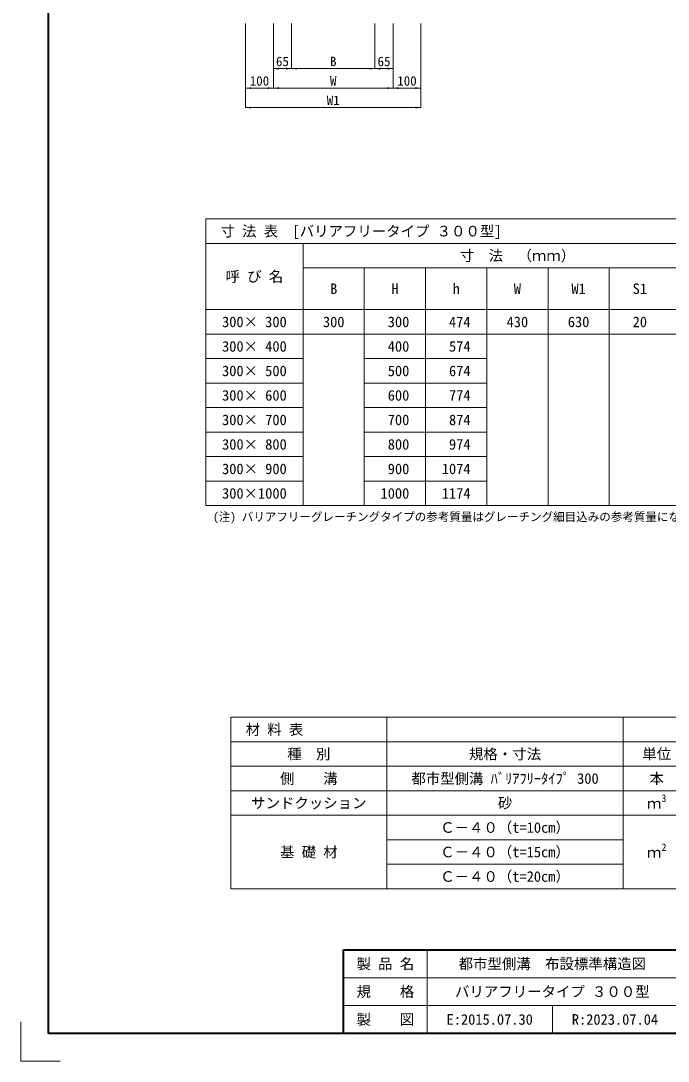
# Model space of a CAD drawing. Units: millimetres at full size, sheet at 1:20. Extents: x 62447 to 85128, y -7246 to 532.
# Drawn here: x 62447 to 64773, y -7246 to -3508 of the extents above; entities that cross this region are included whole.
import ezdxf
from ezdxf.enums import TextEntityAlignment as Align

# ---------------------------------------------------------------- set-up
doc = ezdxf.new("R2010")
doc.units = ezdxf.units.MM
doc.header["$LTSCALE"] = 20
for name, color, linetype, lineweight in [('Defpoints_2', 8, 'Continuous', 0), ('図枠', 7, 'Continuous', 5), ('寸法・材料表', 7, 'Continuous', 13), ('寸法線', 7, 'Continuous', 9)]:
    doc.layers.add(name, color=color, linetype=linetype, lineweight=lineweight)
doc.styles.add('ＭＳ ゴシック', font='')
doc.styles.get('ＭＳ ゴシック').set_extended_font_data('MS Gothic')

# ---------------------------------------------------------------- blocks, each defined once
blk = doc.blocks.new('filled_arrow')
at = {"color": 0, "linetype": 'Continuous', "lineweight": -2}
blk.add_solid([(7.5, 1.25), (0, 0), (7.5, -1.25)], dxfattribs=at)

msp = doc.modelspace()

# ---------------------------------------------------------------- linework, layer by layer
at = {"layer": 'Defpoints_2'}
for p, q in [((63111.56, -4219.57), (65742.76, -4219.57)), ((63111.56, -4219.57), (63111.56, -4307.57)), ((63461.56, -4633.57), (63681.56, -4633.57)), ((64121.56, -4633.57), (65002.76, -4633.57)), ((63202.16, -6010.07), (65652.16, -6010.07)), ((63202.16, -6010.07), (63202.16, -6098.07)), ((63762.16, -6010.07), (63762.16, -6098.07)), ((64612.16, -6010.07), (64612.16, -6098.07))]:
    msp.add_line(p, q, dxfattribs=at)
at = {"layer": 'Defpoints_2', "color": 1, "lineweight": 13}
for p, q in [((62447.16, -7104.15), (62447.16, -7245.57)), ((62447.16, -7245.57), (62588.58, -7245.57))]:
    msp.add_line(p, q, dxfattribs=at)
at = {"layer": '図枠', "lineweight": 40}
for p, q in [((62547.16, -7145.57), (62547.16, -1645.57)), ((63607.16, -6845.57), (66307.16, -6845.57)), ((63607.16, -7145.57), (63607.16, -6845.57)), ((66307.16, -7145.57), (62547.16, -7145.57))]:
    msp.add_line(p, q, dxfattribs=at)
at = {"layer": '図枠', "lineweight": 13}
for p, q in [((63907.16, -7145.57), (63907.16, -6845.57)), ((63607.16, -6945.57), (65407.16, -6945.57)), ((63607.16, -7045.57), (65407.16, -7045.57)), ((64357.16, -7145.57), (64357.16, -7045.57))]:
    msp.add_line(p, q, dxfattribs=at)
at = {"layer": '寸法・材料表'}
for p, q in [((63111.56, -4307.57), (65742.76, -4307.57)), ((63111.56, -4307.57), (63111.56, -5249.57)), ((63461.56, -4307.57), (63461.56, -5249.57)), ((63461.56, -4395.57), (65742.76, -4395.57)), ((63681.56, -4395.57), (63681.56, -5249.57)), ((63901.56, -4395.57), (63901.56, -5249.57)), ((64121.56, -4395.57), (64121.56, -5249.57)), ((64341.56, -4395.57), (64341.56, -5249.57)), ((64561.56, -4395.57), (64561.56, -5249.57)), ((63111.56, -4545.57), (65742.76, -4545.57)), ((63111.56, -4633.57), (63461.56, -4633.57)), ((63681.56, -4633.57), (64121.56, -4633.57)), ((63111.56, -4721.57), (63461.56, -4721.57)), ((63681.56, -4721.57), (64121.56, -4721.57)), ((63111.56, -4809.57), (63461.56, -4809.57)), ((63681.56, -4809.57), (64121.56, -4809.57)), ((63111.56, -4897.57), (63461.56, -4897.57)), ((63681.56, -4897.57), (64121.56, -4897.57)), ((63111.56, -4985.57), (63461.56, -4985.57)), ((63681.56, -4985.57), (64121.56, -4985.57)), ((63111.56, -5073.57), (63461.56, -5073.57)), ((63681.56, -5073.57), (64121.56, -5073.57)), ((63111.56, -5161.57), (63461.56, -5161.57)), ((63681.56, -5161.57), (64121.56, -5161.57)), ((63111.56, -5249.57), (65742.76, -5249.57)), ((63202.16, -6098.07), (65652.16, -6098.07)), ((63202.16, -6098.07), (63202.16, -6626.07)), ((63762.16, -6098.07), (63762.16, -6626.07)), ((64612.16, -6098.07), (64612.16, -6626.07)), ((63202.16, -6186.07), (65652.16, -6186.07)), ((63202.16, -6274.07), (65652.16, -6274.07)), ((63202.16, -6362.07), (65652.16, -6362.07)), ((63762.16, -6450.07), (64612.16, -6450.07)), ((63762.16, -6538.07), (64612.16, -6538.07)), ((63202.16, -6626.07), (65652.16, -6626.07))]:
    msp.add_line(p, q, dxfattribs=at)
at = {"layer": '寸法線'}
for p, q in [((63254.8, -3517.94), (63254.8, -3749.73)), ((63254.8, -3517.94), (63254.8, -3819.73)), ((63354.8, -3517.94), (63354.8, -3679.73)), ((63354.8, -3517.94), (63354.8, -3749.73)), ((63354.8, -3517.94), (63354.8, -3749.73)), ((63419.8, -3517.94), (63419.8, -3679.73)), ((63419.8, -3517.94), (63419.8, -3679.73)), ((63719.8, -3517.94), (63719.8, -3679.73)), ((63719.8, -3517.94), (63719.8, -3679.73)), ((63784.8, -3517.94), (63784.8, -3679.73)), ((63784.8, -3517.94), (63784.8, -3749.73)), ((63784.8, -3517.94), (63784.8, -3749.73)), ((63884.8, -3517.94), (63884.8, -3749.73)), ((63884.8, -3517.94), (63884.8, -3819.73)), ((63354.8, -3679.73), (63419.8, -3679.73)), ((63419.8, -3679.73), (63719.8, -3679.73)), ((63719.8, -3679.73), (63784.8, -3679.73)), ((63354.8, -3749.73), (63254.8, -3749.73)), ((63354.8, -3749.73), (63784.8, -3749.73)), ((63784.8, -3749.73), (63884.8, -3749.73)), ((63254.8, -3819.73), (63884.8, -3819.73))]:
    msp.add_line(p, q, dxfattribs=at)

# ---------------------------------------------------------------- block references
at = {"layer": '寸法線', "xscale": 2.67, "yscale": 2.67}
for p in [(63354.8, -3679.73), (63419.8, -3679.73), (63719.8, -3679.73), (63254.8, -3749.73), (63354.8, -3749.73), (63784.8, -3749.73), (63254.8, -3819.73)]:
    msp.add_blockref('filled_arrow', p, dxfattribs=at)
at = {"layer": '寸法線', "xscale": 2.67, "yscale": 2.67, "rotation": 180}
for p in [(63419.8, -3679.73), (63719.8, -3679.73), (63784.8, -3679.73), (63354.8, -3749.73), (63784.8, -3749.73), (63884.8, -3749.73), (63884.8, -3819.73)]:
    msp.add_blockref('filled_arrow', p, dxfattribs=at)

# ---------------------------------------------------------------- texts
at = {"layer": '図枠', "style": 'ＭＳ ゴシック'}
for s, p in [('製 品 名', (63757.16, -6895.57)), ('都市型側溝\u3000布設標準構造図', (64357.16, -6895.57)), ('規\u3000\u3000格', (63757.16, -6995.57)), ('バリアフリータイプ ３００型', (64357.16, -6995.57)), ('製\u3000\u3000図', (63757.16, -7095.57)), ('E:2015.07.30', (64132.16, -7095.57)), ('R:2023.07.04', (64582.16, -7095.57))]:
    msp.add_text(s, height=37.98, dxfattribs=at).set_placement(p, align=Align.MIDDLE_CENTER)
at = {"layer": '寸法・材料表', "style": 'ＭＳ ゴシック'}
for s, p in [('\u3000寸 法 表\u3000[バリアフリータイプ ３００型]', (63112.76, -4263.57)), ('\u3000材 料 表', (63203.36, -6054.07))]:
    msp.add_text(s, height=37.98, dxfattribs=at).set_placement(p, align=Align.MIDDLE_LEFT)
for s, p in [('寸\u3000法\u3000（ｍｍ）', (64232.16, -4351.57)), ('呼 び 名', (63286.56, -4426.57)), ('B', (63571.56, -4470.57)), ('H', (63791.56, -4470.57)), ('h', (64011.56, -4470.57)), ('W', (64231.56, -4470.57)), ('W1', (64451.56, -4470.57)), ('S1', (64671.56, -4470.57)), ('300× 300', (63286.56, -4589.57)), ('300', (63571.56, -4589.57)), (' 300', (63791.56, -4589.57)), (' 474', (64011.56, -4589.57)), ('430', (64231.56, -4589.57)), ('630', (64451.56, -4589.57)), ('20', (64671.56, -4589.57)), ('300× 400', (63286.56, -4677.57)), (' 400', (63791.56, -4677.57)), (' 574', (64011.56, -4677.57)), ('300× 500', (63286.56, -4765.57)), (' 500', (63791.56, -4765.57)), (' 674', (64011.56, -4765.57)), ('300× 600', (63286.56, -4853.57)), (' 600', (63791.56, -4853.57)), (' 774', (64011.56, -4853.57)), ('300× 700', (63286.56, -4941.57)), (' 700', (63791.56, -4941.57)), (' 874', (64011.56, -4941.57)), ('300× 800', (63286.56, -5029.57)), (' 800', (63791.56, -5029.57)), (' 974', (64011.56, -5029.57)), ('300× 900', (63286.56, -5117.57)), (' 900', (63791.56, -5117.57)), ('1074', (64011.56, -5117.57)), ('300×1000', (63286.56, -5205.57)), ('1000', (63791.56, -5205.57)), ('1174', (64011.56, -5205.57)), ('種\u3000別', (63482.16, -6142.07)), ('規格・寸法', (64187.16, -6142.07)), ('単位', (64732.16, -6142.07)), ('側\u3000\u3000溝', (63482.16, -6230.07)), ('都市型側溝 ﾊﾞﾘｱﾌﾘｰﾀｲﾌﾟ 300', (64187.16, -6230.07)), ('本', (64732.16, -6230.07)), ('サンドクッション', (63482.16, -6318.07)), ('砂', (64187.16, -6318.07)), ('Ｃ－４０（t=10cm）', (64187.16, -6406.07)), ('基 礎 材', (63482.16, -6494.07)), ('Ｃ－４０（t=15cm）', (64187.16, -6494.07)), ('Ｃ－４０（t=20cm）', (64187.16, -6582.07))]:
    msp.add_text(s, height=37.98, dxfattribs=at).set_placement(p, align=Align.MIDDLE_CENTER)
for s, height, p in [('(注) バリアフリーグレーチングタイプの参考質量はグレーチング細目込みの参考質量になっています。', 30.38, (63137.65, -5314.45)), ('ｍ', 37.98, (64697.19, -6350.2)), ('3', 26.58, (64748.99, -6322.2)), ('2', 26.58, (64748.99, -6498.2)), ('ｍ', 37.98, (64697.19, -6526.2))]:
    msp.add_text(s, height=height, dxfattribs=at).set_placement(p, align=Align.BOTTOM_LEFT)
at = {"layer": '寸法線', "style": 'ＭＳ ゴシック'}
for s, p in [('65', (63387.3, -3653.73)), ('B', (63569.8, -3653.73)), ('65', (63752.3, -3653.73)), ('100', (63304.8, -3723.73)), ('W', (63569.8, -3723.73)), ('100', (63834.8, -3723.73)), ('W1', (63569.8, -3793.73))]:
    msp.add_text(s, height=34.18, dxfattribs=at).set_placement(p, align=Align.MIDDLE_CENTER)

doc.saveas('drawing.dxf')
